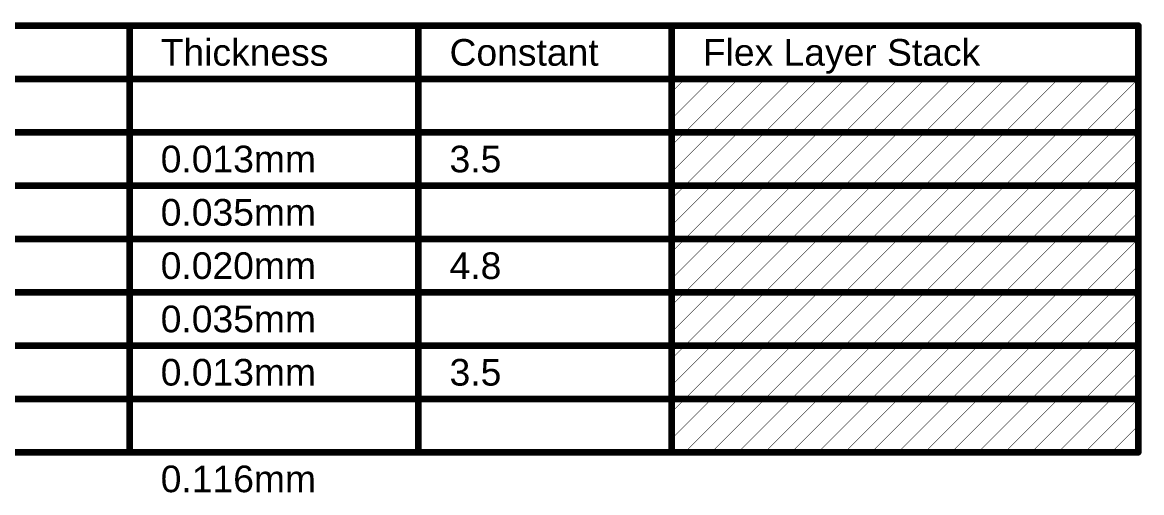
# Model space of a CAD drawing. Header units: inches. Extents: x -17 to 443, y -40 to 218.
# Drawn here: x 296.4 to 360.3, y 150.1 to 177 of the extents above; entities that cross this region are included whole.
import ezdxf

# ---------------------------------------------------------------- set-up
doc = ezdxf.new("R2010")
doc.units = ezdxf.units.IN
doc.layers.add('Fabrication', color=76, linetype='Continuous')
doc.styles.add('Arial', font='', dxfattribs={"height": 0.2})
doc.styles.get('Arial').set_extended_font_data('Arial')

msp = doc.modelspace()

# ---------------------------------------------------------------- linework, layer by layer
at = {"layer": 'Fabrication'}
for points in [[(246.628, 176.812, 0.381, 0.381, 0), (360.136, 176.812, 0.381, 0.381, 0)], [(302.493, 152.428, 0.381, 0.381, 0), (302.493, 176.812, 0.381, 0.381, 0)], [(318.999, 152.428, 0.381, 0.381, 0), (318.999, 176.812, 0.381, 0.381, 0)], [(333.473, 152.428, 0.381, 0.381, 0), (333.473, 176.812, 0.381, 0.381, 0)], [(360.136, 152.428, 0.381, 0.381, 0), (360.136, 176.812, 0.381, 0.381, 0)], [(246.628, 173.764, 0.381, 0.381, 0), (360.136, 173.764, 0.381, 0.381, 0)], [(333.473, 171.485, 0.0254, 0.0254, 0), (335.752, 173.764, 0.0254, 0.0254, 0)], [(333.473, 173.009, 0.0254, 0.0254, 0), (334.228, 173.764, 0.0254, 0.0254, 0)], [(334.228, 170.716, 0.0254, 0.0254, 0), (337.276, 173.764, 0.0254, 0.0254, 0)], [(335.752, 170.716, 0.0254, 0.0254, 0), (338.8, 173.764, 0.0254, 0.0254, 0)], [(337.276, 170.716, 0.0254, 0.0254, 0), (340.324, 173.764, 0.0254, 0.0254, 0)], [(338.8, 170.716, 0.0254, 0.0254, 0), (341.848, 173.764, 0.0254, 0.0254, 0)], [(340.324, 170.716, 0.0254, 0.0254, 0), (343.372, 173.764, 0.0254, 0.0254, 0)], [(341.848, 170.716, 0.0254, 0.0254, 0), (344.896, 173.764, 0.0254, 0.0254, 0)], [(343.372, 170.716, 0.0254, 0.0254, 0), (346.42, 173.764, 0.0254, 0.0254, 0)], [(344.896, 170.716, 0.0254, 0.0254, 0), (347.944, 173.764, 0.0254, 0.0254, 0)], [(346.42, 170.716, 0.0254, 0.0254, 0), (349.468, 173.764, 0.0254, 0.0254, 0)], [(347.944, 170.716, 0.0254, 0.0254, 0), (350.992, 173.764, 0.0254, 0.0254, 0)], [(349.468, 170.716, 0.0254, 0.0254, 0), (352.516, 173.764, 0.0254, 0.0254, 0)], [(350.992, 170.716, 0.0254, 0.0254, 0), (354.04, 173.764, 0.0254, 0.0254, 0)], [(352.516, 170.716, 0.0254, 0.0254, 0), (355.564, 173.764, 0.0254, 0.0254, 0)], [(354.04, 170.716, 0.0254, 0.0254, 0), (357.088, 173.764, 0.0254, 0.0254, 0)], [(355.564, 170.716, 0.0254, 0.0254, 0), (358.612, 173.764, 0.0254, 0.0254, 0)], [(357.088, 170.716, 0.0254, 0.0254, 0), (360.136, 173.764, 0.0254, 0.0254, 0)], [(358.612, 170.716, 0.0254, 0.0254, 0), (360.136, 172.24, 0.0254, 0.0254, 0)], [(280.655, 170.716, 0.381, 0.381, 0), (302.493, 170.716, 0.381, 0.381, 0)], [(302.493, 170.716, 0.381, 0.381, 0), (318.999, 170.716, 0.381, 0.381, 0)], [(318.999, 170.716, 0.381, 0.381, 0), (333.473, 170.716, 0.381, 0.381, 0)], [(333.473, 170.716, 0.381, 0.381, 0), (360.136, 170.716, 0.381, 0.381, 0)], [(333.473, 168.437, 0.0254, 0.0254, 0), (335.752, 170.716, 0.0254, 0.0254, 0)], [(333.473, 169.961, 0.0254, 0.0254, 0), (334.228, 170.716, 0.0254, 0.0254, 0)], [(334.228, 167.668, 0.0254, 0.0254, 0), (337.276, 170.716, 0.0254, 0.0254, 0)], [(335.752, 167.668, 0.0254, 0.0254, 0), (338.8, 170.716, 0.0254, 0.0254, 0)], [(337.276, 167.668, 0.0254, 0.0254, 0), (340.324, 170.716, 0.0254, 0.0254, 0)], [(338.8, 167.668, 0.0254, 0.0254, 0), (341.848, 170.716, 0.0254, 0.0254, 0)], [(340.324, 167.668, 0.0254, 0.0254, 0), (343.372, 170.716, 0.0254, 0.0254, 0)], [(341.848, 167.668, 0.0254, 0.0254, 0), (344.896, 170.716, 0.0254, 0.0254, 0)], [(343.372, 167.668, 0.0254, 0.0254, 0), (346.42, 170.716, 0.0254, 0.0254, 0)], [(344.896, 167.668, 0.0254, 0.0254, 0), (347.944, 170.716, 0.0254, 0.0254, 0)], [(346.42, 167.668, 0.0254, 0.0254, 0), (349.468, 170.716, 0.0254, 0.0254, 0)], [(347.944, 167.668, 0.0254, 0.0254, 0), (350.992, 170.716, 0.0254, 0.0254, 0)], [(349.468, 167.668, 0.0254, 0.0254, 0), (352.516, 170.716, 0.0254, 0.0254, 0)], [(350.992, 167.668, 0.0254, 0.0254, 0), (354.04, 170.716, 0.0254, 0.0254, 0)], [(352.516, 167.668, 0.0254, 0.0254, 0), (355.564, 170.716, 0.0254, 0.0254, 0)], [(354.04, 167.668, 0.0254, 0.0254, 0), (357.088, 170.716, 0.0254, 0.0254, 0)], [(355.564, 167.668, 0.0254, 0.0254, 0), (358.612, 170.716, 0.0254, 0.0254, 0)], [(357.088, 167.668, 0.0254, 0.0254, 0), (360.136, 170.716, 0.0254, 0.0254, 0)], [(358.612, 167.668, 0.0254, 0.0254, 0), (360.136, 169.192, 0.0254, 0.0254, 0)], [(280.655, 167.668, 0.381, 0.381, 0), (302.493, 167.668, 0.381, 0.381, 0)], [(302.493, 167.668, 0.381, 0.381, 0), (318.999, 167.668, 0.381, 0.381, 0)], [(318.999, 167.668, 0.381, 0.381, 0), (333.473, 167.668, 0.381, 0.381, 0)], [(333.473, 167.668, 0.381, 0.381, 0), (360.136, 167.668, 0.381, 0.381, 0)], [(333.473, 165.389, 0.0254, 0.0254, 0), (335.752, 167.668, 0.0254, 0.0254, 0)], [(333.473, 166.913, 0.0254, 0.0254, 0), (334.228, 167.668, 0.0254, 0.0254, 0)], [(334.228, 164.62, 0.0254, 0.0254, 0), (337.276, 167.668, 0.0254, 0.0254, 0)], [(335.752, 164.62, 0.0254, 0.0254, 0), (338.8, 167.668, 0.0254, 0.0254, 0)], [(337.276, 164.62, 0.0254, 0.0254, 0), (340.324, 167.668, 0.0254, 0.0254, 0)], [(338.8, 164.62, 0.0254, 0.0254, 0), (341.848, 167.668, 0.0254, 0.0254, 0)], [(340.324, 164.62, 0.0254, 0.0254, 0), (343.372, 167.668, 0.0254, 0.0254, 0)], [(341.848, 164.62, 0.0254, 0.0254, 0), (344.896, 167.668, 0.0254, 0.0254, 0)], [(343.372, 164.62, 0.0254, 0.0254, 0), (346.42, 167.668, 0.0254, 0.0254, 0)], [(344.896, 164.62, 0.0254, 0.0254, 0), (347.944, 167.668, 0.0254, 0.0254, 0)], [(346.42, 164.62, 0.0254, 0.0254, 0), (349.468, 167.668, 0.0254, 0.0254, 0)], [(347.944, 164.62, 0.0254, 0.0254, 0), (350.992, 167.668, 0.0254, 0.0254, 0)], [(349.468, 164.62, 0.0254, 0.0254, 0), (352.516, 167.668, 0.0254, 0.0254, 0)], [(350.992, 164.62, 0.0254, 0.0254, 0), (354.04, 167.668, 0.0254, 0.0254, 0)], [(352.516, 164.62, 0.0254, 0.0254, 0), (355.564, 167.668, 0.0254, 0.0254, 0)], [(354.04, 164.62, 0.0254, 0.0254, 0), (357.088, 167.668, 0.0254, 0.0254, 0)], [(355.564, 164.62, 0.0254, 0.0254, 0), (358.612, 167.668, 0.0254, 0.0254, 0)], [(357.088, 164.62, 0.0254, 0.0254, 0), (360.136, 167.668, 0.0254, 0.0254, 0)], [(358.612, 164.62, 0.0254, 0.0254, 0), (360.136, 166.144, 0.0254, 0.0254, 0)], [(280.655, 164.62, 0.381, 0.381, 0), (302.493, 164.62, 0.381, 0.381, 0)], [(302.493, 164.62, 0.381, 0.381, 0), (318.999, 164.62, 0.381, 0.381, 0)], [(318.999, 164.62, 0.381, 0.381, 0), (333.473, 164.62, 0.381, 0.381, 0)], [(333.473, 164.62, 0.381, 0.381, 0), (360.136, 164.62, 0.381, 0.381, 0)], [(333.473, 162.341, 0.0254, 0.0254, 0), (335.752, 164.62, 0.0254, 0.0254, 0)], [(333.473, 163.865, 0.0254, 0.0254, 0), (334.228, 164.62, 0.0254, 0.0254, 0)], [(334.228, 161.572, 0.0254, 0.0254, 0), (337.276, 164.62, 0.0254, 0.0254, 0)], [(335.752, 161.572, 0.0254, 0.0254, 0), (338.8, 164.62, 0.0254, 0.0254, 0)], [(337.276, 161.572, 0.0254, 0.0254, 0), (340.324, 164.62, 0.0254, 0.0254, 0)], [(338.8, 161.572, 0.0254, 0.0254, 0), (341.848, 164.62, 0.0254, 0.0254, 0)], [(340.324, 161.572, 0.0254, 0.0254, 0), (343.372, 164.62, 0.0254, 0.0254, 0)], [(341.848, 161.572, 0.0254, 0.0254, 0), (344.896, 164.62, 0.0254, 0.0254, 0)], [(343.372, 161.572, 0.0254, 0.0254, 0), (346.42, 164.62, 0.0254, 0.0254, 0)], [(344.896, 161.572, 0.0254, 0.0254, 0), (347.944, 164.62, 0.0254, 0.0254, 0)], [(346.42, 161.572, 0.0254, 0.0254, 0), (349.468, 164.62, 0.0254, 0.0254, 0)], [(347.944, 161.572, 0.0254, 0.0254, 0), (350.992, 164.62, 0.0254, 0.0254, 0)], [(349.468, 161.572, 0.0254, 0.0254, 0), (352.516, 164.62, 0.0254, 0.0254, 0)], [(350.992, 161.572, 0.0254, 0.0254, 0), (354.04, 164.62, 0.0254, 0.0254, 0)], [(352.516, 161.572, 0.0254, 0.0254, 0), (355.564, 164.62, 0.0254, 0.0254, 0)], [(354.04, 161.572, 0.0254, 0.0254, 0), (357.088, 164.62, 0.0254, 0.0254, 0)], [(355.564, 161.572, 0.0254, 0.0254, 0), (358.612, 164.62, 0.0254, 0.0254, 0)], [(357.088, 161.572, 0.0254, 0.0254, 0), (360.136, 164.62, 0.0254, 0.0254, 0)], [(358.612, 161.572, 0.0254, 0.0254, 0), (360.136, 163.096, 0.0254, 0.0254, 0)], [(280.655, 161.572, 0.381, 0.381, 0), (302.493, 161.572, 0.381, 0.381, 0)], [(302.493, 161.572, 0.381, 0.381, 0), (318.999, 161.572, 0.381, 0.381, 0)], [(318.999, 161.572, 0.381, 0.381, 0), (333.473, 161.572, 0.381, 0.381, 0)], [(333.473, 161.572, 0.381, 0.381, 0), (360.136, 161.572, 0.381, 0.381, 0)], [(333.473, 159.293, 0.0254, 0.0254, 0), (335.752, 161.572, 0.0254, 0.0254, 0)], [(333.473, 160.817, 0.0254, 0.0254, 0), (334.228, 161.572, 0.0254, 0.0254, 0)], [(334.228, 158.524, 0.0254, 0.0254, 0), (337.276, 161.572, 0.0254, 0.0254, 0)], [(335.752, 158.524, 0.0254, 0.0254, 0), (338.8, 161.572, 0.0254, 0.0254, 0)], [(337.276, 158.524, 0.0254, 0.0254, 0), (340.324, 161.572, 0.0254, 0.0254, 0)], [(338.8, 158.524, 0.0254, 0.0254, 0), (341.848, 161.572, 0.0254, 0.0254, 0)], [(340.324, 158.524, 0.0254, 0.0254, 0), (343.372, 161.572, 0.0254, 0.0254, 0)], [(341.848, 158.524, 0.0254, 0.0254, 0), (344.896, 161.572, 0.0254, 0.0254, 0)], [(343.372, 158.524, 0.0254, 0.0254, 0), (346.42, 161.572, 0.0254, 0.0254, 0)], [(344.896, 158.524, 0.0254, 0.0254, 0), (347.944, 161.572, 0.0254, 0.0254, 0)], [(346.42, 158.524, 0.0254, 0.0254, 0), (349.468, 161.572, 0.0254, 0.0254, 0)], [(347.944, 158.524, 0.0254, 0.0254, 0), (350.992, 161.572, 0.0254, 0.0254, 0)], [(349.468, 158.524, 0.0254, 0.0254, 0), (352.516, 161.572, 0.0254, 0.0254, 0)], [(350.992, 158.524, 0.0254, 0.0254, 0), (354.04, 161.572, 0.0254, 0.0254, 0)], [(352.516, 158.524, 0.0254, 0.0254, 0), (355.564, 161.572, 0.0254, 0.0254, 0)], [(354.04, 158.524, 0.0254, 0.0254, 0), (357.088, 161.572, 0.0254, 0.0254, 0)], [(355.564, 158.524, 0.0254, 0.0254, 0), (358.612, 161.572, 0.0254, 0.0254, 0)], [(357.088, 158.524, 0.0254, 0.0254, 0), (360.136, 161.572, 0.0254, 0.0254, 0)], [(358.612, 158.524, 0.0254, 0.0254, 0), (360.136, 160.048, 0.0254, 0.0254, 0)], [(280.655, 158.524, 0.381, 0.381, 0), (302.493, 158.524, 0.381, 0.381, 0)], [(302.493, 158.524, 0.381, 0.381, 0), (318.999, 158.524, 0.381, 0.381, 0)], [(318.999, 158.524, 0.381, 0.381, 0), (333.473, 158.524, 0.381, 0.381, 0)], [(333.473, 158.524, 0.381, 0.381, 0), (360.136, 158.524, 0.381, 0.381, 0)], [(333.473, 156.245, 0.0254, 0.0254, 0), (335.752, 158.524, 0.0254, 0.0254, 0)], [(333.473, 157.769, 0.0254, 0.0254, 0), (334.228, 158.524, 0.0254, 0.0254, 0)], [(334.228, 155.476, 0.0254, 0.0254, 0), (337.276, 158.524, 0.0254, 0.0254, 0)], [(335.752, 155.476, 0.0254, 0.0254, 0), (338.8, 158.524, 0.0254, 0.0254, 0)], [(337.276, 155.476, 0.0254, 0.0254, 0), (340.324, 158.524, 0.0254, 0.0254, 0)], [(338.8, 155.476, 0.0254, 0.0254, 0), (341.848, 158.524, 0.0254, 0.0254, 0)], [(340.324, 155.476, 0.0254, 0.0254, 0), (343.372, 158.524, 0.0254, 0.0254, 0)], [(341.848, 155.476, 0.0254, 0.0254, 0), (344.896, 158.524, 0.0254, 0.0254, 0)], [(343.372, 155.476, 0.0254, 0.0254, 0), (346.42, 158.524, 0.0254, 0.0254, 0)], [(344.896, 155.476, 0.0254, 0.0254, 0), (347.944, 158.524, 0.0254, 0.0254, 0)], [(346.42, 155.476, 0.0254, 0.0254, 0), (349.468, 158.524, 0.0254, 0.0254, 0)], [(347.944, 155.476, 0.0254, 0.0254, 0), (350.992, 158.524, 0.0254, 0.0254, 0)], [(349.468, 155.476, 0.0254, 0.0254, 0), (352.516, 158.524, 0.0254, 0.0254, 0)], [(350.992, 155.476, 0.0254, 0.0254, 0), (354.04, 158.524, 0.0254, 0.0254, 0)], [(352.516, 155.476, 0.0254, 0.0254, 0), (355.564, 158.524, 0.0254, 0.0254, 0)], [(354.04, 155.476, 0.0254, 0.0254, 0), (357.088, 158.524, 0.0254, 0.0254, 0)], [(355.564, 155.476, 0.0254, 0.0254, 0), (358.612, 158.524, 0.0254, 0.0254, 0)], [(357.088, 155.476, 0.0254, 0.0254, 0), (360.136, 158.524, 0.0254, 0.0254, 0)], [(358.612, 155.476, 0.0254, 0.0254, 0), (360.136, 157, 0.0254, 0.0254, 0)], [(280.655, 155.476, 0.381, 0.381, 0), (302.493, 155.476, 0.381, 0.381, 0)], [(302.493, 155.476, 0.381, 0.381, 0), (318.999, 155.476, 0.381, 0.381, 0)], [(318.999, 155.476, 0.381, 0.381, 0), (333.473, 155.476, 0.381, 0.381, 0)], [(333.473, 155.476, 0.381, 0.381, 0), (360.136, 155.476, 0.381, 0.381, 0)], [(333.473, 153.197, 0.0254, 0.0254, 0), (335.752, 155.476, 0.0254, 0.0254, 0)], [(333.473, 154.721, 0.0254, 0.0254, 0), (334.228, 155.476, 0.0254, 0.0254, 0)], [(334.228, 152.428, 0.0254, 0.0254, 0), (337.276, 155.476, 0.0254, 0.0254, 0)], [(335.752, 152.428, 0.0254, 0.0254, 0), (338.8, 155.476, 0.0254, 0.0254, 0)], [(337.276, 152.428, 0.0254, 0.0254, 0), (340.324, 155.476, 0.0254, 0.0254, 0)], [(338.8, 152.428, 0.0254, 0.0254, 0), (341.848, 155.476, 0.0254, 0.0254, 0)], [(340.324, 152.428, 0.0254, 0.0254, 0), (343.372, 155.476, 0.0254, 0.0254, 0)], [(341.848, 152.428, 0.0254, 0.0254, 0), (344.896, 155.476, 0.0254, 0.0254, 0)], [(343.372, 152.428, 0.0254, 0.0254, 0), (346.42, 155.476, 0.0254, 0.0254, 0)], [(344.896, 152.428, 0.0254, 0.0254, 0), (347.944, 155.476, 0.0254, 0.0254, 0)], [(346.42, 152.428, 0.0254, 0.0254, 0), (349.468, 155.476, 0.0254, 0.0254, 0)], [(347.944, 152.428, 0.0254, 0.0254, 0), (350.992, 155.476, 0.0254, 0.0254, 0)], [(349.468, 152.428, 0.0254, 0.0254, 0), (352.516, 155.476, 0.0254, 0.0254, 0)], [(350.992, 152.428, 0.0254, 0.0254, 0), (354.04, 155.476, 0.0254, 0.0254, 0)], [(352.516, 152.428, 0.0254, 0.0254, 0), (355.564, 155.476, 0.0254, 0.0254, 0)], [(354.04, 152.428, 0.0254, 0.0254, 0), (357.088, 155.476, 0.0254, 0.0254, 0)], [(355.564, 152.428, 0.0254, 0.0254, 0), (358.612, 155.476, 0.0254, 0.0254, 0)], [(357.088, 152.428, 0.0254, 0.0254, 0), (360.136, 155.476, 0.0254, 0.0254, 0)], [(358.612, 152.428, 0.0254, 0.0254, 0), (360.136, 153.952, 0.0254, 0.0254, 0)], [(280.655, 152.428, 0.381, 0.381, 0), (302.493, 152.428, 0.381, 0.381, 0)], [(302.493, 152.428, 0.381, 0.381, 0), (318.999, 152.428, 0.381, 0.381, 0)], [(318.999, 152.428, 0.381, 0.381, 0), (333.473, 152.428, 0.381, 0.381, 0)], [(333.473, 152.428, 0.381, 0.381, 0), (360.136, 152.428, 0.381, 0.381, 0)]]:
    msp.add_lwpolyline(points, format="xyseb", dxfattribs=at)
for points in [[(302.398, 176.812, 0.191, 0.191, 1), (302.588, 176.812, 0.191, 0.191, 1)], [(318.903, 176.812, 0.191, 0.191, 1), (319.094, 176.812, 0.191, 0.191, 1)], [(333.378, 176.812, 0.191, 0.191, 1), (333.568, 176.812, 0.191, 0.191, 1)], [(360.04, 176.812, 0.191, 0.191, 1), (360.231, 176.812, 0.191, 0.191, 1)], [(360.04, 176.812, 0.191, 0.191, 1), (360.231, 176.812, 0.191, 0.191, 1)], [(334.221, 173.764, 0.0127, 0.0127, 1), (334.234, 173.764, 0.0127, 0.0127, 1)], [(335.745, 173.764, 0.0127, 0.0127, 1), (335.758, 173.764, 0.0127, 0.0127, 1)], [(337.269, 173.764, 0.0127, 0.0127, 1), (337.282, 173.764, 0.0127, 0.0127, 1)], [(338.793, 173.764, 0.0127, 0.0127, 1), (338.806, 173.764, 0.0127, 0.0127, 1)], [(340.317, 173.764, 0.0127, 0.0127, 1), (340.33, 173.764, 0.0127, 0.0127, 1)], [(341.841, 173.764, 0.0127, 0.0127, 1), (341.854, 173.764, 0.0127, 0.0127, 1)], [(343.365, 173.764, 0.0127, 0.0127, 1), (343.378, 173.764, 0.0127, 0.0127, 1)], [(344.889, 173.764, 0.0127, 0.0127, 1), (344.902, 173.764, 0.0127, 0.0127, 1)], [(346.413, 173.764, 0.0127, 0.0127, 1), (346.426, 173.764, 0.0127, 0.0127, 1)], [(347.937, 173.764, 0.0127, 0.0127, 1), (347.95, 173.764, 0.0127, 0.0127, 1)], [(349.461, 173.764, 0.0127, 0.0127, 1), (349.474, 173.764, 0.0127, 0.0127, 1)], [(350.985, 173.764, 0.0127, 0.0127, 1), (350.998, 173.764, 0.0127, 0.0127, 1)], [(352.509, 173.764, 0.0127, 0.0127, 1), (352.522, 173.764, 0.0127, 0.0127, 1)], [(354.033, 173.764, 0.0127, 0.0127, 1), (354.046, 173.764, 0.0127, 0.0127, 1)], [(355.557, 173.764, 0.0127, 0.0127, 1), (355.57, 173.764, 0.0127, 0.0127, 1)], [(357.081, 173.764, 0.0127, 0.0127, 1), (357.094, 173.764, 0.0127, 0.0127, 1)], [(358.605, 173.764, 0.0127, 0.0127, 1), (358.618, 173.764, 0.0127, 0.0127, 1)], [(360.04, 173.764, 0.191, 0.191, 1), (360.231, 173.764, 0.191, 0.191, 1)], [(360.129, 173.764, 0.0127, 0.0127, 1), (360.142, 173.764, 0.0127, 0.0127, 1)], [(333.467, 173.009, 0.0127, 0.0127, 1), (333.48, 173.009, 0.0127, 0.0127, 1)], [(360.129, 172.24, 0.0127, 0.0127, 1), (360.142, 172.24, 0.0127, 0.0127, 1)], [(333.467, 171.485, 0.0127, 0.0127, 1), (333.48, 171.485, 0.0127, 0.0127, 1)], [(302.398, 170.716, 0.191, 0.191, 1), (302.588, 170.716, 0.191, 0.191, 1)], [(302.398, 170.716, 0.191, 0.191, 1), (302.588, 170.716, 0.191, 0.191, 1)], [(318.903, 170.716, 0.191, 0.191, 1), (319.094, 170.716, 0.191, 0.191, 1)], [(318.903, 170.716, 0.191, 0.191, 1), (319.094, 170.716, 0.191, 0.191, 1)], [(333.378, 170.716, 0.191, 0.191, 1), (333.568, 170.716, 0.191, 0.191, 1)], [(333.378, 170.716, 0.191, 0.191, 1), (333.568, 170.716, 0.191, 0.191, 1)], [(360.04, 170.716, 0.191, 0.191, 1), (360.231, 170.716, 0.191, 0.191, 1)], [(334.221, 170.716, 0.0127, 0.0127, 1), (334.234, 170.716, 0.0127, 0.0127, 1)], [(334.221, 170.716, 0.0127, 0.0127, 1), (334.234, 170.716, 0.0127, 0.0127, 1)], [(335.745, 170.716, 0.0127, 0.0127, 1), (335.758, 170.716, 0.0127, 0.0127, 1)], [(335.745, 170.716, 0.0127, 0.0127, 1), (335.758, 170.716, 0.0127, 0.0127, 1)], [(337.269, 170.716, 0.0127, 0.0127, 1), (337.282, 170.716, 0.0127, 0.0127, 1)], [(337.269, 170.716, 0.0127, 0.0127, 1), (337.282, 170.716, 0.0127, 0.0127, 1)], [(338.793, 170.716, 0.0127, 0.0127, 1), (338.806, 170.716, 0.0127, 0.0127, 1)], [(338.793, 170.716, 0.0127, 0.0127, 1), (338.806, 170.716, 0.0127, 0.0127, 1)], [(340.317, 170.716, 0.0127, 0.0127, 1), (340.33, 170.716, 0.0127, 0.0127, 1)], [(340.317, 170.716, 0.0127, 0.0127, 1), (340.33, 170.716, 0.0127, 0.0127, 1)], [(341.841, 170.716, 0.0127, 0.0127, 1), (341.854, 170.716, 0.0127, 0.0127, 1)], [(341.841, 170.716, 0.0127, 0.0127, 1), (341.854, 170.716, 0.0127, 0.0127, 1)], [(343.365, 170.716, 0.0127, 0.0127, 1), (343.378, 170.716, 0.0127, 0.0127, 1)], [(343.365, 170.716, 0.0127, 0.0127, 1), (343.378, 170.716, 0.0127, 0.0127, 1)], [(344.889, 170.716, 0.0127, 0.0127, 1), (344.902, 170.716, 0.0127, 0.0127, 1)], [(344.889, 170.716, 0.0127, 0.0127, 1), (344.902, 170.716, 0.0127, 0.0127, 1)], [(346.413, 170.716, 0.0127, 0.0127, 1), (346.426, 170.716, 0.0127, 0.0127, 1)], [(346.413, 170.716, 0.0127, 0.0127, 1), (346.426, 170.716, 0.0127, 0.0127, 1)], [(347.937, 170.716, 0.0127, 0.0127, 1), (347.95, 170.716, 0.0127, 0.0127, 1)], [(347.937, 170.716, 0.0127, 0.0127, 1), (347.95, 170.716, 0.0127, 0.0127, 1)], [(349.461, 170.716, 0.0127, 0.0127, 1), (349.474, 170.716, 0.0127, 0.0127, 1)], [(349.461, 170.716, 0.0127, 0.0127, 1), (349.474, 170.716, 0.0127, 0.0127, 1)], [(350.985, 170.716, 0.0127, 0.0127, 1), (350.998, 170.716, 0.0127, 0.0127, 1)], [(350.985, 170.716, 0.0127, 0.0127, 1), (350.998, 170.716, 0.0127, 0.0127, 1)], [(352.509, 170.716, 0.0127, 0.0127, 1), (352.522, 170.716, 0.0127, 0.0127, 1)], [(352.509, 170.716, 0.0127, 0.0127, 1), (352.522, 170.716, 0.0127, 0.0127, 1)], [(354.033, 170.716, 0.0127, 0.0127, 1), (354.046, 170.716, 0.0127, 0.0127, 1)], [(354.033, 170.716, 0.0127, 0.0127, 1), (354.046, 170.716, 0.0127, 0.0127, 1)], [(355.557, 170.716, 0.0127, 0.0127, 1), (355.57, 170.716, 0.0127, 0.0127, 1)], [(355.557, 170.716, 0.0127, 0.0127, 1), (355.57, 170.716, 0.0127, 0.0127, 1)], [(357.081, 170.716, 0.0127, 0.0127, 1), (357.094, 170.716, 0.0127, 0.0127, 1)], [(357.081, 170.716, 0.0127, 0.0127, 1), (357.094, 170.716, 0.0127, 0.0127, 1)], [(358.605, 170.716, 0.0127, 0.0127, 1), (358.618, 170.716, 0.0127, 0.0127, 1)], [(358.605, 170.716, 0.0127, 0.0127, 1), (358.618, 170.716, 0.0127, 0.0127, 1)], [(360.129, 170.716, 0.0127, 0.0127, 1), (360.142, 170.716, 0.0127, 0.0127, 1)], [(333.467, 169.961, 0.0127, 0.0127, 1), (333.48, 169.961, 0.0127, 0.0127, 1)], [(360.129, 169.192, 0.0127, 0.0127, 1), (360.142, 169.192, 0.0127, 0.0127, 1)], [(333.467, 168.437, 0.0127, 0.0127, 1), (333.48, 168.437, 0.0127, 0.0127, 1)], [(302.398, 167.668, 0.191, 0.191, 1), (302.588, 167.668, 0.191, 0.191, 1)], [(302.398, 167.668, 0.191, 0.191, 1), (302.588, 167.668, 0.191, 0.191, 1)], [(318.903, 167.668, 0.191, 0.191, 1), (319.094, 167.668, 0.191, 0.191, 1)], [(318.903, 167.668, 0.191, 0.191, 1), (319.094, 167.668, 0.191, 0.191, 1)], [(333.378, 167.668, 0.191, 0.191, 1), (333.568, 167.668, 0.191, 0.191, 1)], [(333.378, 167.668, 0.191, 0.191, 1), (333.568, 167.668, 0.191, 0.191, 1)], [(334.221, 167.668, 0.0127, 0.0127, 1), (334.234, 167.668, 0.0127, 0.0127, 1)], [(334.221, 167.668, 0.0127, 0.0127, 1), (334.234, 167.668, 0.0127, 0.0127, 1)], [(335.745, 167.668, 0.0127, 0.0127, 1), (335.758, 167.668, 0.0127, 0.0127, 1)], [(335.745, 167.668, 0.0127, 0.0127, 1), (335.758, 167.668, 0.0127, 0.0127, 1)], [(337.269, 167.668, 0.0127, 0.0127, 1), (337.282, 167.668, 0.0127, 0.0127, 1)], [(337.269, 167.668, 0.0127, 0.0127, 1), (337.282, 167.668, 0.0127, 0.0127, 1)], [(338.793, 167.668, 0.0127, 0.0127, 1), (338.806, 167.668, 0.0127, 0.0127, 1)], [(338.793, 167.668, 0.0127, 0.0127, 1), (338.806, 167.668, 0.0127, 0.0127, 1)], [(340.317, 167.668, 0.0127, 0.0127, 1), (340.33, 167.668, 0.0127, 0.0127, 1)], [(340.317, 167.668, 0.0127, 0.0127, 1), (340.33, 167.668, 0.0127, 0.0127, 1)], [(341.841, 167.668, 0.0127, 0.0127, 1), (341.854, 167.668, 0.0127, 0.0127, 1)], [(341.841, 167.668, 0.0127, 0.0127, 1), (341.854, 167.668, 0.0127, 0.0127, 1)], [(343.365, 167.668, 0.0127, 0.0127, 1), (343.378, 167.668, 0.0127, 0.0127, 1)], [(343.365, 167.668, 0.0127, 0.0127, 1), (343.378, 167.668, 0.0127, 0.0127, 1)], [(344.889, 167.668, 0.0127, 0.0127, 1), (344.902, 167.668, 0.0127, 0.0127, 1)], [(344.889, 167.668, 0.0127, 0.0127, 1), (344.902, 167.668, 0.0127, 0.0127, 1)], [(346.413, 167.668, 0.0127, 0.0127, 1), (346.426, 167.668, 0.0127, 0.0127, 1)], [(346.413, 167.668, 0.0127, 0.0127, 1), (346.426, 167.668, 0.0127, 0.0127, 1)], [(347.937, 167.668, 0.0127, 0.0127, 1), (347.95, 167.668, 0.0127, 0.0127, 1)], [(347.937, 167.668, 0.0127, 0.0127, 1), (347.95, 167.668, 0.0127, 0.0127, 1)], [(349.461, 167.668, 0.0127, 0.0127, 1), (349.474, 167.668, 0.0127, 0.0127, 1)], [(349.461, 167.668, 0.0127, 0.0127, 1), (349.474, 167.668, 0.0127, 0.0127, 1)], [(350.985, 167.668, 0.0127, 0.0127, 1), (350.998, 167.668, 0.0127, 0.0127, 1)], [(350.985, 167.668, 0.0127, 0.0127, 1), (350.998, 167.668, 0.0127, 0.0127, 1)], [(352.509, 167.668, 0.0127, 0.0127, 1), (352.522, 167.668, 0.0127, 0.0127, 1)], [(352.509, 167.668, 0.0127, 0.0127, 1), (352.522, 167.668, 0.0127, 0.0127, 1)], [(354.033, 167.668, 0.0127, 0.0127, 1), (354.046, 167.668, 0.0127, 0.0127, 1)], [(354.033, 167.668, 0.0127, 0.0127, 1), (354.046, 167.668, 0.0127, 0.0127, 1)], [(355.557, 167.668, 0.0127, 0.0127, 1), (355.57, 167.668, 0.0127, 0.0127, 1)], [(355.557, 167.668, 0.0127, 0.0127, 1), (355.57, 167.668, 0.0127, 0.0127, 1)], [(357.081, 167.668, 0.0127, 0.0127, 1), (357.094, 167.668, 0.0127, 0.0127, 1)], [(357.081, 167.668, 0.0127, 0.0127, 1), (357.094, 167.668, 0.0127, 0.0127, 1)], [(358.605, 167.668, 0.0127, 0.0127, 1), (358.618, 167.668, 0.0127, 0.0127, 1)], [(358.605, 167.668, 0.0127, 0.0127, 1), (358.618, 167.668, 0.0127, 0.0127, 1)], [(360.04, 167.668, 0.191, 0.191, 1), (360.231, 167.668, 0.191, 0.191, 1)], [(360.129, 167.668, 0.0127, 0.0127, 1), (360.142, 167.668, 0.0127, 0.0127, 1)], [(333.467, 166.913, 0.0127, 0.0127, 1), (333.48, 166.913, 0.0127, 0.0127, 1)], [(360.129, 166.144, 0.0127, 0.0127, 1), (360.142, 166.144, 0.0127, 0.0127, 1)], [(333.467, 165.389, 0.0127, 0.0127, 1), (333.48, 165.389, 0.0127, 0.0127, 1)], [(302.398, 164.62, 0.191, 0.191, 1), (302.588, 164.62, 0.191, 0.191, 1)], [(302.398, 164.62, 0.191, 0.191, 1), (302.588, 164.62, 0.191, 0.191, 1)], [(318.903, 164.62, 0.191, 0.191, 1), (319.094, 164.62, 0.191, 0.191, 1)], [(318.903, 164.62, 0.191, 0.191, 1), (319.094, 164.62, 0.191, 0.191, 1)], [(333.378, 164.62, 0.191, 0.191, 1), (333.568, 164.62, 0.191, 0.191, 1)], [(333.378, 164.62, 0.191, 0.191, 1), (333.568, 164.62, 0.191, 0.191, 1)], [(334.221, 164.62, 0.0127, 0.0127, 1), (334.234, 164.62, 0.0127, 0.0127, 1)], [(334.221, 164.62, 0.0127, 0.0127, 1), (334.234, 164.62, 0.0127, 0.0127, 1)], [(335.745, 164.62, 0.0127, 0.0127, 1), (335.758, 164.62, 0.0127, 0.0127, 1)], [(335.745, 164.62, 0.0127, 0.0127, 1), (335.758, 164.62, 0.0127, 0.0127, 1)], [(337.269, 164.62, 0.0127, 0.0127, 1), (337.282, 164.62, 0.0127, 0.0127, 1)], [(337.269, 164.62, 0.0127, 0.0127, 1), (337.282, 164.62, 0.0127, 0.0127, 1)], [(338.793, 164.62, 0.0127, 0.0127, 1), (338.806, 164.62, 0.0127, 0.0127, 1)], [(338.793, 164.62, 0.0127, 0.0127, 1), (338.806, 164.62, 0.0127, 0.0127, 1)], [(340.317, 164.62, 0.0127, 0.0127, 1), (340.33, 164.62, 0.0127, 0.0127, 1)], [(340.317, 164.62, 0.0127, 0.0127, 1), (340.33, 164.62, 0.0127, 0.0127, 1)], [(341.841, 164.62, 0.0127, 0.0127, 1), (341.854, 164.62, 0.0127, 0.0127, 1)], [(341.841, 164.62, 0.0127, 0.0127, 1), (341.854, 164.62, 0.0127, 0.0127, 1)], [(343.365, 164.62, 0.0127, 0.0127, 1), (343.378, 164.62, 0.0127, 0.0127, 1)], [(343.365, 164.62, 0.0127, 0.0127, 1), (343.378, 164.62, 0.0127, 0.0127, 1)], [(344.889, 164.62, 0.0127, 0.0127, 1), (344.902, 164.62, 0.0127, 0.0127, 1)], [(344.889, 164.62, 0.0127, 0.0127, 1), (344.902, 164.62, 0.0127, 0.0127, 1)], [(346.413, 164.62, 0.0127, 0.0127, 1), (346.426, 164.62, 0.0127, 0.0127, 1)], [(346.413, 164.62, 0.0127, 0.0127, 1), (346.426, 164.62, 0.0127, 0.0127, 1)], [(347.937, 164.62, 0.0127, 0.0127, 1), (347.95, 164.62, 0.0127, 0.0127, 1)], [(347.937, 164.62, 0.0127, 0.0127, 1), (347.95, 164.62, 0.0127, 0.0127, 1)], [(349.461, 164.62, 0.0127, 0.0127, 1), (349.474, 164.62, 0.0127, 0.0127, 1)], [(349.461, 164.62, 0.0127, 0.0127, 1), (349.474, 164.62, 0.0127, 0.0127, 1)], [(350.985, 164.62, 0.0127, 0.0127, 1), (350.998, 164.62, 0.0127, 0.0127, 1)], [(350.985, 164.62, 0.0127, 0.0127, 1), (350.998, 164.62, 0.0127, 0.0127, 1)], [(352.509, 164.62, 0.0127, 0.0127, 1), (352.522, 164.62, 0.0127, 0.0127, 1)], [(352.509, 164.62, 0.0127, 0.0127, 1), (352.522, 164.62, 0.0127, 0.0127, 1)], [(354.033, 164.62, 0.0127, 0.0127, 1), (354.046, 164.62, 0.0127, 0.0127, 1)], [(354.033, 164.62, 0.0127, 0.0127, 1), (354.046, 164.62, 0.0127, 0.0127, 1)], [(355.557, 164.62, 0.0127, 0.0127, 1), (355.57, 164.62, 0.0127, 0.0127, 1)], [(355.557, 164.62, 0.0127, 0.0127, 1), (355.57, 164.62, 0.0127, 0.0127, 1)], [(357.081, 164.62, 0.0127, 0.0127, 1), (357.094, 164.62, 0.0127, 0.0127, 1)], [(357.081, 164.62, 0.0127, 0.0127, 1), (357.094, 164.62, 0.0127, 0.0127, 1)], [(358.605, 164.62, 0.0127, 0.0127, 1), (358.618, 164.62, 0.0127, 0.0127, 1)], [(358.605, 164.62, 0.0127, 0.0127, 1), (358.618, 164.62, 0.0127, 0.0127, 1)], [(360.04, 164.62, 0.191, 0.191, 1), (360.231, 164.62, 0.191, 0.191, 1)], [(360.129, 164.62, 0.0127, 0.0127, 1), (360.142, 164.62, 0.0127, 0.0127, 1)], [(333.467, 163.865, 0.0127, 0.0127, 1), (333.48, 163.865, 0.0127, 0.0127, 1)], [(360.129, 163.096, 0.0127, 0.0127, 1), (360.142, 163.096, 0.0127, 0.0127, 1)], [(333.467, 162.341, 0.0127, 0.0127, 1), (333.48, 162.341, 0.0127, 0.0127, 1)], [(302.398, 161.572, 0.191, 0.191, 1), (302.588, 161.572, 0.191, 0.191, 1)], [(302.398, 161.572, 0.191, 0.191, 1), (302.588, 161.572, 0.191, 0.191, 1)], [(318.903, 161.572, 0.191, 0.191, 1), (319.094, 161.572, 0.191, 0.191, 1)], [(318.903, 161.572, 0.191, 0.191, 1), (319.094, 161.572, 0.191, 0.191, 1)], [(333.378, 161.572, 0.191, 0.191, 1), (333.568, 161.572, 0.191, 0.191, 1)], [(333.378, 161.572, 0.191, 0.191, 1), (333.568, 161.572, 0.191, 0.191, 1)], [(334.221, 161.572, 0.0127, 0.0127, 1), (334.234, 161.572, 0.0127, 0.0127, 1)], [(334.221, 161.572, 0.0127, 0.0127, 1), (334.234, 161.572, 0.0127, 0.0127, 1)], [(335.745, 161.572, 0.0127, 0.0127, 1), (335.758, 161.572, 0.0127, 0.0127, 1)], [(335.745, 161.572, 0.0127, 0.0127, 1), (335.758, 161.572, 0.0127, 0.0127, 1)], [(337.269, 161.572, 0.0127, 0.0127, 1), (337.282, 161.572, 0.0127, 0.0127, 1)], [(337.269, 161.572, 0.0127, 0.0127, 1), (337.282, 161.572, 0.0127, 0.0127, 1)], [(338.793, 161.572, 0.0127, 0.0127, 1), (338.806, 161.572, 0.0127, 0.0127, 1)], [(338.793, 161.572, 0.0127, 0.0127, 1), (338.806, 161.572, 0.0127, 0.0127, 1)], [(340.317, 161.572, 0.0127, 0.0127, 1), (340.33, 161.572, 0.0127, 0.0127, 1)], [(340.317, 161.572, 0.0127, 0.0127, 1), (340.33, 161.572, 0.0127, 0.0127, 1)], [(341.841, 161.572, 0.0127, 0.0127, 1), (341.854, 161.572, 0.0127, 0.0127, 1)], [(341.841, 161.572, 0.0127, 0.0127, 1), (341.854, 161.572, 0.0127, 0.0127, 1)], [(343.365, 161.572, 0.0127, 0.0127, 1), (343.378, 161.572, 0.0127, 0.0127, 1)], [(343.365, 161.572, 0.0127, 0.0127, 1), (343.378, 161.572, 0.0127, 0.0127, 1)], [(344.889, 161.572, 0.0127, 0.0127, 1), (344.902, 161.572, 0.0127, 0.0127, 1)], [(344.889, 161.572, 0.0127, 0.0127, 1), (344.902, 161.572, 0.0127, 0.0127, 1)], [(346.413, 161.572, 0.0127, 0.0127, 1), (346.426, 161.572, 0.0127, 0.0127, 1)], [(346.413, 161.572, 0.0127, 0.0127, 1), (346.426, 161.572, 0.0127, 0.0127, 1)], [(347.937, 161.572, 0.0127, 0.0127, 1), (347.95, 161.572, 0.0127, 0.0127, 1)], [(347.937, 161.572, 0.0127, 0.0127, 1), (347.95, 161.572, 0.0127, 0.0127, 1)], [(349.461, 161.572, 0.0127, 0.0127, 1), (349.474, 161.572, 0.0127, 0.0127, 1)], [(349.461, 161.572, 0.0127, 0.0127, 1), (349.474, 161.572, 0.0127, 0.0127, 1)], [(350.985, 161.572, 0.0127, 0.0127, 1), (350.998, 161.572, 0.0127, 0.0127, 1)], [(350.985, 161.572, 0.0127, 0.0127, 1), (350.998, 161.572, 0.0127, 0.0127, 1)], [(352.509, 161.572, 0.0127, 0.0127, 1), (352.522, 161.572, 0.0127, 0.0127, 1)], [(352.509, 161.572, 0.0127, 0.0127, 1), (352.522, 161.572, 0.0127, 0.0127, 1)], [(354.033, 161.572, 0.0127, 0.0127, 1), (354.046, 161.572, 0.0127, 0.0127, 1)], [(354.033, 161.572, 0.0127, 0.0127, 1), (354.046, 161.572, 0.0127, 0.0127, 1)], [(355.557, 161.572, 0.0127, 0.0127, 1), (355.57, 161.572, 0.0127, 0.0127, 1)], [(355.557, 161.572, 0.0127, 0.0127, 1), (355.57, 161.572, 0.0127, 0.0127, 1)], [(357.081, 161.572, 0.0127, 0.0127, 1), (357.094, 161.572, 0.0127, 0.0127, 1)], [(357.081, 161.572, 0.0127, 0.0127, 1), (357.094, 161.572, 0.0127, 0.0127, 1)], [(358.605, 161.572, 0.0127, 0.0127, 1), (358.618, 161.572, 0.0127, 0.0127, 1)], [(358.605, 161.572, 0.0127, 0.0127, 1), (358.618, 161.572, 0.0127, 0.0127, 1)], [(360.04, 161.572, 0.191, 0.191, 1), (360.231, 161.572, 0.191, 0.191, 1)], [(360.129, 161.572, 0.0127, 0.0127, 1), (360.142, 161.572, 0.0127, 0.0127, 1)], [(333.467, 160.817, 0.0127, 0.0127, 1), (333.48, 160.817, 0.0127, 0.0127, 1)], [(360.129, 160.048, 0.0127, 0.0127, 1), (360.142, 160.048, 0.0127, 0.0127, 1)], [(333.467, 159.293, 0.0127, 0.0127, 1), (333.48, 159.293, 0.0127, 0.0127, 1)], [(302.398, 158.524, 0.191, 0.191, 1), (302.588, 158.524, 0.191, 0.191, 1)], [(302.398, 158.524, 0.191, 0.191, 1), (302.588, 158.524, 0.191, 0.191, 1)], [(318.903, 158.524, 0.191, 0.191, 1), (319.094, 158.524, 0.191, 0.191, 1)], [(318.903, 158.524, 0.191, 0.191, 1), (319.094, 158.524, 0.191, 0.191, 1)], [(333.378, 158.524, 0.191, 0.191, 1), (333.568, 158.524, 0.191, 0.191, 1)], [(333.378, 158.524, 0.191, 0.191, 1), (333.568, 158.524, 0.191, 0.191, 1)], [(360.04, 158.524, 0.191, 0.191, 1), (360.231, 158.524, 0.191, 0.191, 1)], [(334.221, 158.524, 0.0127, 0.0127, 1), (334.234, 158.524, 0.0127, 0.0127, 1)], [(334.221, 158.524, 0.0127, 0.0127, 1), (334.234, 158.524, 0.0127, 0.0127, 1)], [(335.745, 158.524, 0.0127, 0.0127, 1), (335.758, 158.524, 0.0127, 0.0127, 1)], [(335.745, 158.524, 0.0127, 0.0127, 1), (335.758, 158.524, 0.0127, 0.0127, 1)], [(337.269, 158.524, 0.0127, 0.0127, 1), (337.282, 158.524, 0.0127, 0.0127, 1)], [(337.269, 158.524, 0.0127, 0.0127, 1), (337.282, 158.524, 0.0127, 0.0127, 1)], [(338.793, 158.524, 0.0127, 0.0127, 1), (338.806, 158.524, 0.0127, 0.0127, 1)], [(338.793, 158.524, 0.0127, 0.0127, 1), (338.806, 158.524, 0.0127, 0.0127, 1)], [(340.317, 158.524, 0.0127, 0.0127, 1), (340.33, 158.524, 0.0127, 0.0127, 1)], [(340.317, 158.524, 0.0127, 0.0127, 1), (340.33, 158.524, 0.0127, 0.0127, 1)], [(341.841, 158.524, 0.0127, 0.0127, 1), (341.854, 158.524, 0.0127, 0.0127, 1)], [(341.841, 158.524, 0.0127, 0.0127, 1), (341.854, 158.524, 0.0127, 0.0127, 1)], [(343.365, 158.524, 0.0127, 0.0127, 1), (343.378, 158.524, 0.0127, 0.0127, 1)], [(343.365, 158.524, 0.0127, 0.0127, 1), (343.378, 158.524, 0.0127, 0.0127, 1)], [(344.889, 158.524, 0.0127, 0.0127, 1), (344.902, 158.524, 0.0127, 0.0127, 1)], [(344.889, 158.524, 0.0127, 0.0127, 1), (344.902, 158.524, 0.0127, 0.0127, 1)], [(346.413, 158.524, 0.0127, 0.0127, 1), (346.426, 158.524, 0.0127, 0.0127, 1)], [(346.413, 158.524, 0.0127, 0.0127, 1), (346.426, 158.524, 0.0127, 0.0127, 1)], [(347.937, 158.524, 0.0127, 0.0127, 1), (347.95, 158.524, 0.0127, 0.0127, 1)], [(347.937, 158.524, 0.0127, 0.0127, 1), (347.95, 158.524, 0.0127, 0.0127, 1)], [(349.461, 158.524, 0.0127, 0.0127, 1), (349.474, 158.524, 0.0127, 0.0127, 1)], [(349.461, 158.524, 0.0127, 0.0127, 1), (349.474, 158.524, 0.0127, 0.0127, 1)], [(350.985, 158.524, 0.0127, 0.0127, 1), (350.998, 158.524, 0.0127, 0.0127, 1)], [(350.985, 158.524, 0.0127, 0.0127, 1), (350.998, 158.524, 0.0127, 0.0127, 1)], [(352.509, 158.524, 0.0127, 0.0127, 1), (352.522, 158.524, 0.0127, 0.0127, 1)], [(352.509, 158.524, 0.0127, 0.0127, 1), (352.522, 158.524, 0.0127, 0.0127, 1)], [(354.033, 158.524, 0.0127, 0.0127, 1), (354.046, 158.524, 0.0127, 0.0127, 1)], [(354.033, 158.524, 0.0127, 0.0127, 1), (354.046, 158.524, 0.0127, 0.0127, 1)], [(355.557, 158.524, 0.0127, 0.0127, 1), (355.57, 158.524, 0.0127, 0.0127, 1)], [(355.557, 158.524, 0.0127, 0.0127, 1), (355.57, 158.524, 0.0127, 0.0127, 1)], [(357.081, 158.524, 0.0127, 0.0127, 1), (357.094, 158.524, 0.0127, 0.0127, 1)], [(357.081, 158.524, 0.0127, 0.0127, 1), (357.094, 158.524, 0.0127, 0.0127, 1)], [(358.605, 158.524, 0.0127, 0.0127, 1), (358.618, 158.524, 0.0127, 0.0127, 1)], [(358.605, 158.524, 0.0127, 0.0127, 1), (358.618, 158.524, 0.0127, 0.0127, 1)], [(360.129, 158.524, 0.0127, 0.0127, 1), (360.142, 158.524, 0.0127, 0.0127, 1)], [(333.467, 157.769, 0.0127, 0.0127, 1), (333.48, 157.769, 0.0127, 0.0127, 1)], [(360.129, 157, 0.0127, 0.0127, 1), (360.142, 157, 0.0127, 0.0127, 1)], [(333.467, 156.245, 0.0127, 0.0127, 1), (333.48, 156.245, 0.0127, 0.0127, 1)], [(302.398, 155.476, 0.191, 0.191, 1), (302.588, 155.476, 0.191, 0.191, 1)], [(302.398, 155.476, 0.191, 0.191, 1), (302.588, 155.476, 0.191, 0.191, 1)], [(318.903, 155.476, 0.191, 0.191, 1), (319.094, 155.476, 0.191, 0.191, 1)], [(318.903, 155.476, 0.191, 0.191, 1), (319.094, 155.476, 0.191, 0.191, 1)], [(333.378, 155.476, 0.191, 0.191, 1), (333.568, 155.476, 0.191, 0.191, 1)], [(333.378, 155.476, 0.191, 0.191, 1), (333.568, 155.476, 0.191, 0.191, 1)], [(334.221, 155.476, 0.0127, 0.0127, 1), (334.234, 155.476, 0.0127, 0.0127, 1)], [(334.221, 155.476, 0.0127, 0.0127, 1), (334.234, 155.476, 0.0127, 0.0127, 1)], [(335.745, 155.476, 0.0127, 0.0127, 1), (335.758, 155.476, 0.0127, 0.0127, 1)], [(335.745, 155.476, 0.0127, 0.0127, 1), (335.758, 155.476, 0.0127, 0.0127, 1)], [(337.269, 155.476, 0.0127, 0.0127, 1), (337.282, 155.476, 0.0127, 0.0127, 1)], [(337.269, 155.476, 0.0127, 0.0127, 1), (337.282, 155.476, 0.0127, 0.0127, 1)], [(338.793, 155.476, 0.0127, 0.0127, 1), (338.806, 155.476, 0.0127, 0.0127, 1)], [(338.793, 155.476, 0.0127, 0.0127, 1), (338.806, 155.476, 0.0127, 0.0127, 1)], [(340.317, 155.476, 0.0127, 0.0127, 1), (340.33, 155.476, 0.0127, 0.0127, 1)], [(340.317, 155.476, 0.0127, 0.0127, 1), (340.33, 155.476, 0.0127, 0.0127, 1)], [(341.841, 155.476, 0.0127, 0.0127, 1), (341.854, 155.476, 0.0127, 0.0127, 1)], [(341.841, 155.476, 0.0127, 0.0127, 1), (341.854, 155.476, 0.0127, 0.0127, 1)], [(343.365, 155.476, 0.0127, 0.0127, 1), (343.378, 155.476, 0.0127, 0.0127, 1)], [(343.365, 155.476, 0.0127, 0.0127, 1), (343.378, 155.476, 0.0127, 0.0127, 1)], [(344.889, 155.476, 0.0127, 0.0127, 1), (344.902, 155.476, 0.0127, 0.0127, 1)], [(344.889, 155.476, 0.0127, 0.0127, 1), (344.902, 155.476, 0.0127, 0.0127, 1)], [(346.413, 155.476, 0.0127, 0.0127, 1), (346.426, 155.476, 0.0127, 0.0127, 1)], [(346.413, 155.476, 0.0127, 0.0127, 1), (346.426, 155.476, 0.0127, 0.0127, 1)], [(347.937, 155.476, 0.0127, 0.0127, 1), (347.95, 155.476, 0.0127, 0.0127, 1)], [(347.937, 155.476, 0.0127, 0.0127, 1), (347.95, 155.476, 0.0127, 0.0127, 1)], [(349.461, 155.476, 0.0127, 0.0127, 1), (349.474, 155.476, 0.0127, 0.0127, 1)], [(349.461, 155.476, 0.0127, 0.0127, 1), (349.474, 155.476, 0.0127, 0.0127, 1)], [(350.985, 155.476, 0.0127, 0.0127, 1), (350.998, 155.476, 0.0127, 0.0127, 1)], [(350.985, 155.476, 0.0127, 0.0127, 1), (350.998, 155.476, 0.0127, 0.0127, 1)], [(352.509, 155.476, 0.0127, 0.0127, 1), (352.522, 155.476, 0.0127, 0.0127, 1)], [(352.509, 155.476, 0.0127, 0.0127, 1), (352.522, 155.476, 0.0127, 0.0127, 1)], [(354.033, 155.476, 0.0127, 0.0127, 1), (354.046, 155.476, 0.0127, 0.0127, 1)], [(354.033, 155.476, 0.0127, 0.0127, 1), (354.046, 155.476, 0.0127, 0.0127, 1)], [(355.557, 155.476, 0.0127, 0.0127, 1), (355.57, 155.476, 0.0127, 0.0127, 1)], [(355.557, 155.476, 0.0127, 0.0127, 1), (355.57, 155.476, 0.0127, 0.0127, 1)], [(357.081, 155.476, 0.0127, 0.0127, 1), (357.094, 155.476, 0.0127, 0.0127, 1)], [(357.081, 155.476, 0.0127, 0.0127, 1), (357.094, 155.476, 0.0127, 0.0127, 1)], [(358.605, 155.476, 0.0127, 0.0127, 1), (358.618, 155.476, 0.0127, 0.0127, 1)], [(358.605, 155.476, 0.0127, 0.0127, 1), (358.618, 155.476, 0.0127, 0.0127, 1)], [(360.04, 155.476, 0.191, 0.191, 1), (360.231, 155.476, 0.191, 0.191, 1)], [(360.129, 155.476, 0.0127, 0.0127, 1), (360.142, 155.476, 0.0127, 0.0127, 1)], [(333.467, 154.721, 0.0127, 0.0127, 1), (333.48, 154.721, 0.0127, 0.0127, 1)], [(360.129, 153.952, 0.0127, 0.0127, 1), (360.142, 153.952, 0.0127, 0.0127, 1)], [(333.467, 153.197, 0.0127, 0.0127, 1), (333.48, 153.197, 0.0127, 0.0127, 1)], [(302.398, 152.428, 0.191, 0.191, 1), (302.588, 152.428, 0.191, 0.191, 1)], [(302.398, 152.428, 0.191, 0.191, 1), (302.588, 152.428, 0.191, 0.191, 1)], [(302.398, 152.428, 0.191, 0.191, 1), (302.588, 152.428, 0.191, 0.191, 1)], [(318.903, 152.428, 0.191, 0.191, 1), (319.094, 152.428, 0.191, 0.191, 1)], [(318.903, 152.428, 0.191, 0.191, 1), (319.094, 152.428, 0.191, 0.191, 1)], [(318.903, 152.428, 0.191, 0.191, 1), (319.094, 152.428, 0.191, 0.191, 1)], [(333.378, 152.428, 0.191, 0.191, 1), (333.568, 152.428, 0.191, 0.191, 1)], [(333.378, 152.428, 0.191, 0.191, 1), (333.568, 152.428, 0.191, 0.191, 1)], [(333.378, 152.428, 0.191, 0.191, 1), (333.568, 152.428, 0.191, 0.191, 1)], [(334.221, 152.428, 0.0127, 0.0127, 1), (334.234, 152.428, 0.0127, 0.0127, 1)], [(335.745, 152.428, 0.0127, 0.0127, 1), (335.758, 152.428, 0.0127, 0.0127, 1)], [(337.269, 152.428, 0.0127, 0.0127, 1), (337.282, 152.428, 0.0127, 0.0127, 1)], [(338.793, 152.428, 0.0127, 0.0127, 1), (338.806, 152.428, 0.0127, 0.0127, 1)], [(340.317, 152.428, 0.0127, 0.0127, 1), (340.33, 152.428, 0.0127, 0.0127, 1)], [(341.841, 152.428, 0.0127, 0.0127, 1), (341.854, 152.428, 0.0127, 0.0127, 1)], [(343.365, 152.428, 0.0127, 0.0127, 1), (343.378, 152.428, 0.0127, 0.0127, 1)], [(344.889, 152.428, 0.0127, 0.0127, 1), (344.902, 152.428, 0.0127, 0.0127, 1)], [(346.413, 152.428, 0.0127, 0.0127, 1), (346.426, 152.428, 0.0127, 0.0127, 1)], [(347.937, 152.428, 0.0127, 0.0127, 1), (347.95, 152.428, 0.0127, 0.0127, 1)], [(349.461, 152.428, 0.0127, 0.0127, 1), (349.474, 152.428, 0.0127, 0.0127, 1)], [(350.985, 152.428, 0.0127, 0.0127, 1), (350.998, 152.428, 0.0127, 0.0127, 1)], [(352.509, 152.428, 0.0127, 0.0127, 1), (352.522, 152.428, 0.0127, 0.0127, 1)], [(354.033, 152.428, 0.0127, 0.0127, 1), (354.046, 152.428, 0.0127, 0.0127, 1)], [(355.557, 152.428, 0.0127, 0.0127, 1), (355.57, 152.428, 0.0127, 0.0127, 1)], [(357.081, 152.428, 0.0127, 0.0127, 1), (357.094, 152.428, 0.0127, 0.0127, 1)], [(358.605, 152.428, 0.0127, 0.0127, 1), (358.618, 152.428, 0.0127, 0.0127, 1)], [(360.04, 152.428, 0.191, 0.191, 1), (360.231, 152.428, 0.191, 0.191, 1)], [(360.04, 152.428, 0.191, 0.191, 1), (360.231, 152.428, 0.191, 0.191, 1)]]:
    msp.add_lwpolyline(points, format="xyseb", close=True, dxfattribs=at)

# ---------------------------------------------------------------- texts
at = {"layer": 'Fabrication', "style": 'Arial'}
for s, p in [('Thickness', (304.271, 174.526)), ('Constant', (320.777, 174.526)), ('Flex Layer Stack', (335.251, 174.526)), ('0.013mm', (304.271, 168.43)), ('3.5', (320.777, 168.43)), ('0.035mm', (304.271, 165.382)), ('0.020mm', (304.271, 162.334)), ('4.8', (320.777, 162.334)), ('0.035mm', (304.271, 159.286)), ('0.013mm', (304.271, 156.238)), ('3.5', (320.777, 156.238)), ('0.116mm', (304.271, 150.142))]:
    msp.add_text(s, height=1.524, dxfattribs=at).set_placement(p)

doc.saveas('drawing.dxf')
